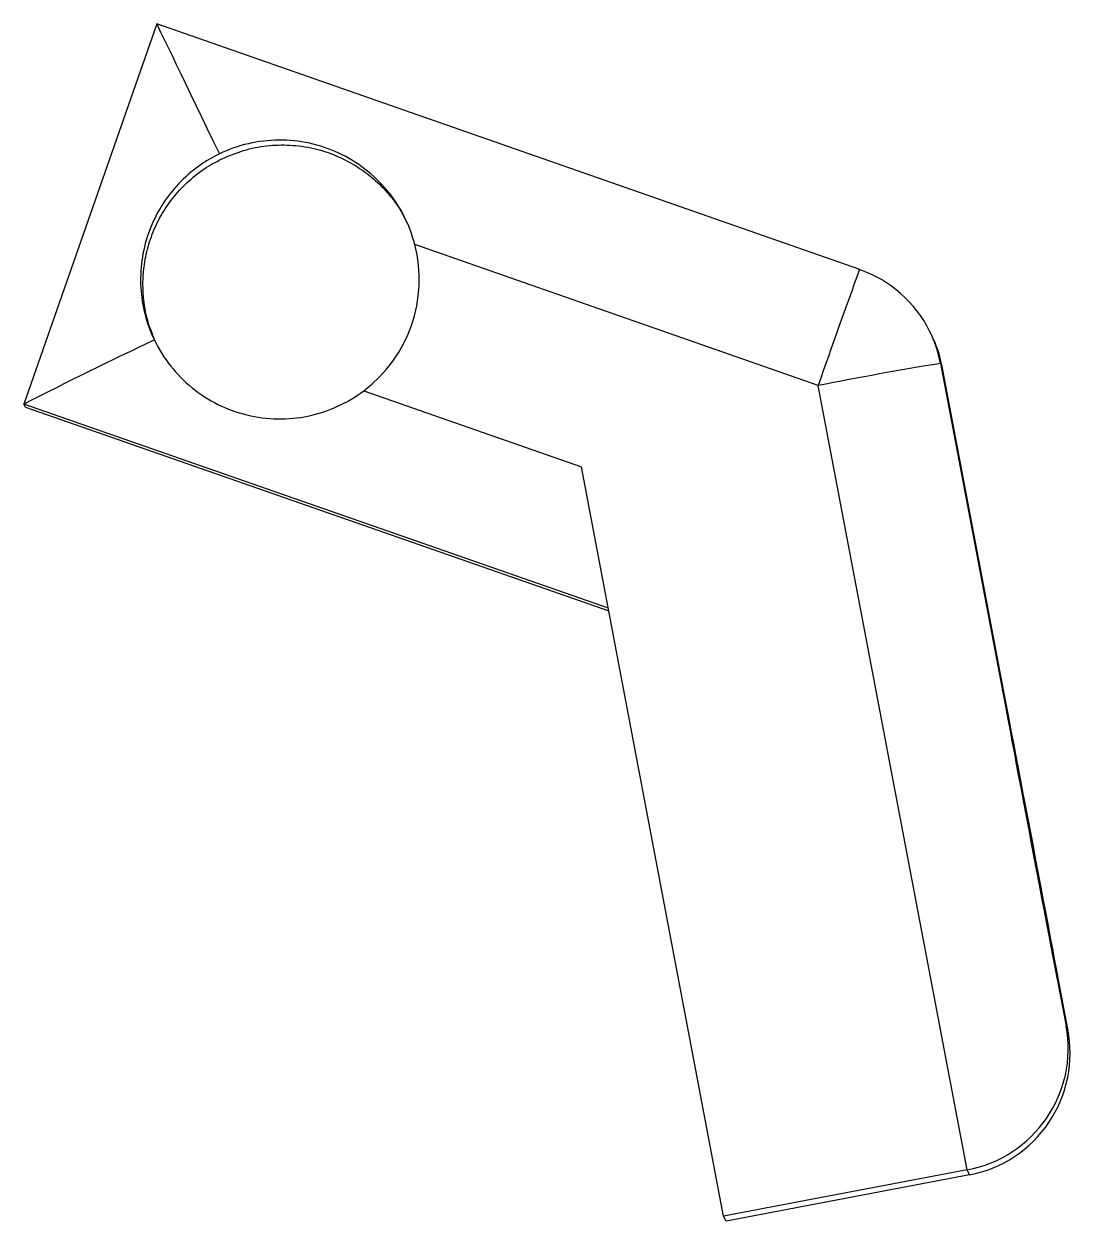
# Model space of a CAD drawing. Header units: millimetres. Extents: x -9.5 to 7.3, y -22.2 to -2.9.
import ezdxf

# ---------------------------------------------------------------- set-up
doc = ezdxf.new("R2010")
doc.units = ezdxf.units.MM

msp = doc.modelspace()

# ---------------------------------------------------------------- linework, layer by layer
at = {"color": 7, "linetype": 'Continuous', "lineweight": 25}
for p, q in [((-7.402, -2.924), (-9.546, -9.06)), ((3.946, -6.889), (-7.402, -2.924)), ((3.278, -8.761), (-3.236, -6.485)), ((3.946, -6.889), (3.946, -6.889)), ((5.099, -7.93), (5.075, -7.882)), ((5.251, -8.404), (7.28, -19.1)), ((5.275, -8.453), (5.251, -8.404)), ((7.304, -19.148), (5.275, -8.453)), ((-4.06, -8.845), (-0.544, -10.073)), ((5.68, -21.421), (3.278, -8.761)), ((-9.522, -9.109), (-9.546, -9.061)), ((-0.111, -12.357), (-9.546, -9.061)), ((-9.522, -9.109), (-0.103, -12.4)), ((-9.522, -9.109), (-9.522, -9.109)), ((-9.522, -9.109), (-0.103, -12.4)), ((1.75, -22.167), (-0.544, -10.073)), ((7.28, -19.1), (7.304, -19.148)), ((5.68, -21.421), (1.75, -22.167)), ((5.72, -21.502), (5.68, -21.421)), ((5.72, -21.502), (1.79, -22.248)), ((1.79, -22.248), (1.75, -22.167))]:
    msp.add_line(p, q, dxfattribs=at)
at = {"color": 7, "linetype": 'Continuous', "lineweight": 25, "flags": 128}
for points in [[(-7.402, -2.924), (-7.399, -2.932), (-7.387, -2.956), (-7.367, -2.998), (-7.339, -3.056), (-7.303, -3.131), (-7.259, -3.221), (-7.208, -3.327), (-7.15, -3.447), (-7.086, -3.581), (-7.015, -3.728), (-6.938, -3.887), (-6.857, -4.056), (-6.771, -4.235), (-6.68, -4.422), (-6.586, -4.617), (-6.49, -4.817), (-6.391, -5.022)], [(6.22, -13.475), (6.223, -13.486), (6.229, -13.515), (6.239, -13.563), (6.252, -13.629), (6.268, -13.711), (6.288, -13.811), (6.31, -13.927), (6.335, -14.058), (6.363, -14.204), (6.394, -14.363), (6.427, -14.535), (6.462, -14.718), (6.499, -14.91), (6.537, -15.112), (6.577, -15.321), (6.618, -15.535), (6.66, -15.754), (6.702, -15.976), (6.744, -16.199), (6.786, -16.422), (6.828, -16.643), (6.87, -16.862), (6.91, -17.075), (6.949, -17.282), (6.987, -17.482), (7.023, -17.673), (7.057, -17.854), (7.088, -18.023), (7.118, -18.179), (7.144, -18.322), (7.168, -18.451), (7.189, -18.563), (7.207, -18.66), (7.221, -18.739), (7.233, -18.801), (7.24, -18.845), (7.245, -18.871), (7.246, -18.878), (7.243, -18.867), (7.237, -18.838), (7.227, -18.79), (7.214, -18.725), (7.198, -18.642), (7.178, -18.542), (7.156, -18.426), (7.131, -18.295), (7.103, -18.149), (7.072, -17.99), (7.039, -17.819), (7.004, -17.636), (6.967, -17.443), (6.929, -17.242), (6.889, -17.033), (6.848, -16.818), (6.806, -16.599), (6.764, -16.378), (6.722, -16.154), (6.68, -15.931), (6.638, -15.71), (6.596, -15.492), (6.556, -15.278), (6.517, -15.071), (6.479, -14.871), (6.443, -14.68), (6.409, -14.5), (6.378, -14.33), (6.348, -14.174), (6.322, -14.031), (6.298, -13.903), (6.277, -13.79), (6.259, -13.694), (6.245, -13.614), (6.233, -13.552), (6.226, -13.508), (6.221, -13.482), (6.22, -13.475)]]:
    msp.add_lwpolyline(points, dxfattribs=at)
at = {"color": 7, "linetype": 'Continuous', "lineweight": 25}
for centre, radius, start, end in [((-5.414, -7.048), 2.25, 306.9919, 14.4898), ((75.137, -33.338), 75.946, 159.61863, 161.11804), ((3.286, -8.777), 2, 26.5894, 70.7432), ((3.286, -8.777), 2, 10.7414, 26.5894), ((30.117, -87.085), 87.527, 115.41021, 116.94597), ((3.31, -8.826), 2, 10.7414, 26.5894), ((3.311, -8.825), 2, 10.7414, 26.5894), ((14.561, -65.552), 57.901, 99.25236, 101.23651), ((5.315, -19.457), 1.998, 280.5305, 10.3083), ((5.34, -19.536), 2.003, 280.955, 11.1662)]:
    msp.add_arc(centre, radius, start, end, dxfattribs=at)
for points, knots in [([(-3.236, -6.485), (-3.278, -6.321), (-3.337, -6.167), (-3.488, -5.873), (-3.581, -5.734), (-3.79, -5.483), (-3.91, -5.368), (-4.172, -5.166), (-4.312, -5.081), (-4.614, -4.941), (-4.775, -4.886), (-5.1, -4.816), (-5.267, -4.799), (-5.764, -4.802), (-6.089, -4.877), (-6.391, -5.022)], [0, 0, 0, 0, 0.125, 0.125, 0.25, 0.25, 0.375, 0.375, 0.5, 0.5, 0.625, 0.625, 0.75, 0.75, 1, 1, 1, 1]), ([(-6.391, -5.022), (-6.526, -5.087), (-6.65, -5.163), (-6.883, -5.339), (-6.992, -5.439), (-7.187, -5.658), (-7.274, -5.777), (-7.425, -6.033), (-7.489, -6.169), (-7.586, -6.448), (-7.622, -6.595), (-7.662, -6.888), (-7.668, -7.034), (-7.651, -7.328), (-7.628, -7.473), (-7.555, -7.754), (-7.505, -7.891), (-7.441, -8.026)], [0, 0, 0, 0, 0.125, 0.125, 0.25, 0.25, 0.375, 0.375, 0.5, 0.5, 0.625, 0.625, 0.75, 0.75, 0.875, 0.875, 1, 1, 1, 1]), ([(-6.351, -5.102), (-6.236, -5.053), (-6.001, -4.954), (-5.63, -4.883), (-5.312, -4.872), (-5.058, -4.897), (-4.813, -4.942), (-4.517, -5.036), (-4.202, -5.197), (-3.923, -5.397), (-3.68, -5.636), (-3.488, -5.879), (-3.402, -6.058), (-3.369, -6.125)], [0, 0, 0, 0, 0.107299, 0.217794, 0.32505, 0.380441, 0.435825, 0.537249, 0.642245, 0.735384, 0.830654, 0.935748, 1, 1, 1, 1]), ([(-7.414, -8.071), (-7.458, -7.967), (-7.552, -7.744), (-7.613, -7.42), (-7.63, -7.114), (-7.611, -6.826), (-7.549, -6.516), (-7.434, -6.199), (-7.271, -5.902), (-7.067, -5.632), (-6.819, -5.392), (-6.575, -5.218), (-6.41, -5.133), (-6.351, -5.102)], [0, 0, 0, 0, 0.096622, 0.207238, 0.283072, 0.360024, 0.454195, 0.551142, 0.64532, 0.742005, 0.841243, 0.942833, 1, 1, 1, 1]), ([(-7.441, -8.026), (-7.368, -8.177), (-7.28, -8.316), (-7.077, -8.573), (-6.96, -8.692), (-6.704, -8.9), (-6.566, -8.99), (-6.265, -9.14), (-6.107, -9.197), (-5.785, -9.275), (-5.617, -9.297), (-5.287, -9.302), (-5.122, -9.286), (-4.799, -9.22), (-4.643, -9.169), (-4.342, -9.033), (-4.195, -8.947), (-4.06, -8.845)], [0, 0, 0, 0, 0.125, 0.125, 0.25, 0.25, 0.375, 0.375, 0.5, 0.5, 0.625, 0.625, 0.75, 0.75, 0.875, 0.875, 1, 1, 1, 1])]:
    msp.add_open_spline(points, degree=3, knots=knots, dxfattribs=at)

doc.saveas('drawing.dxf')
